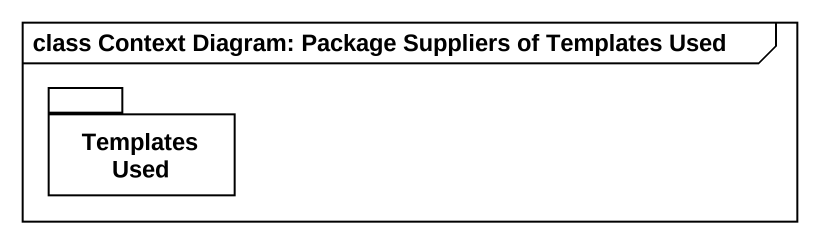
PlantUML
@startuml
mainframe class Context Diagram: Package Suppliers of Templates Used
package "Templates Used" as Templates_Used {
}
@enduml
